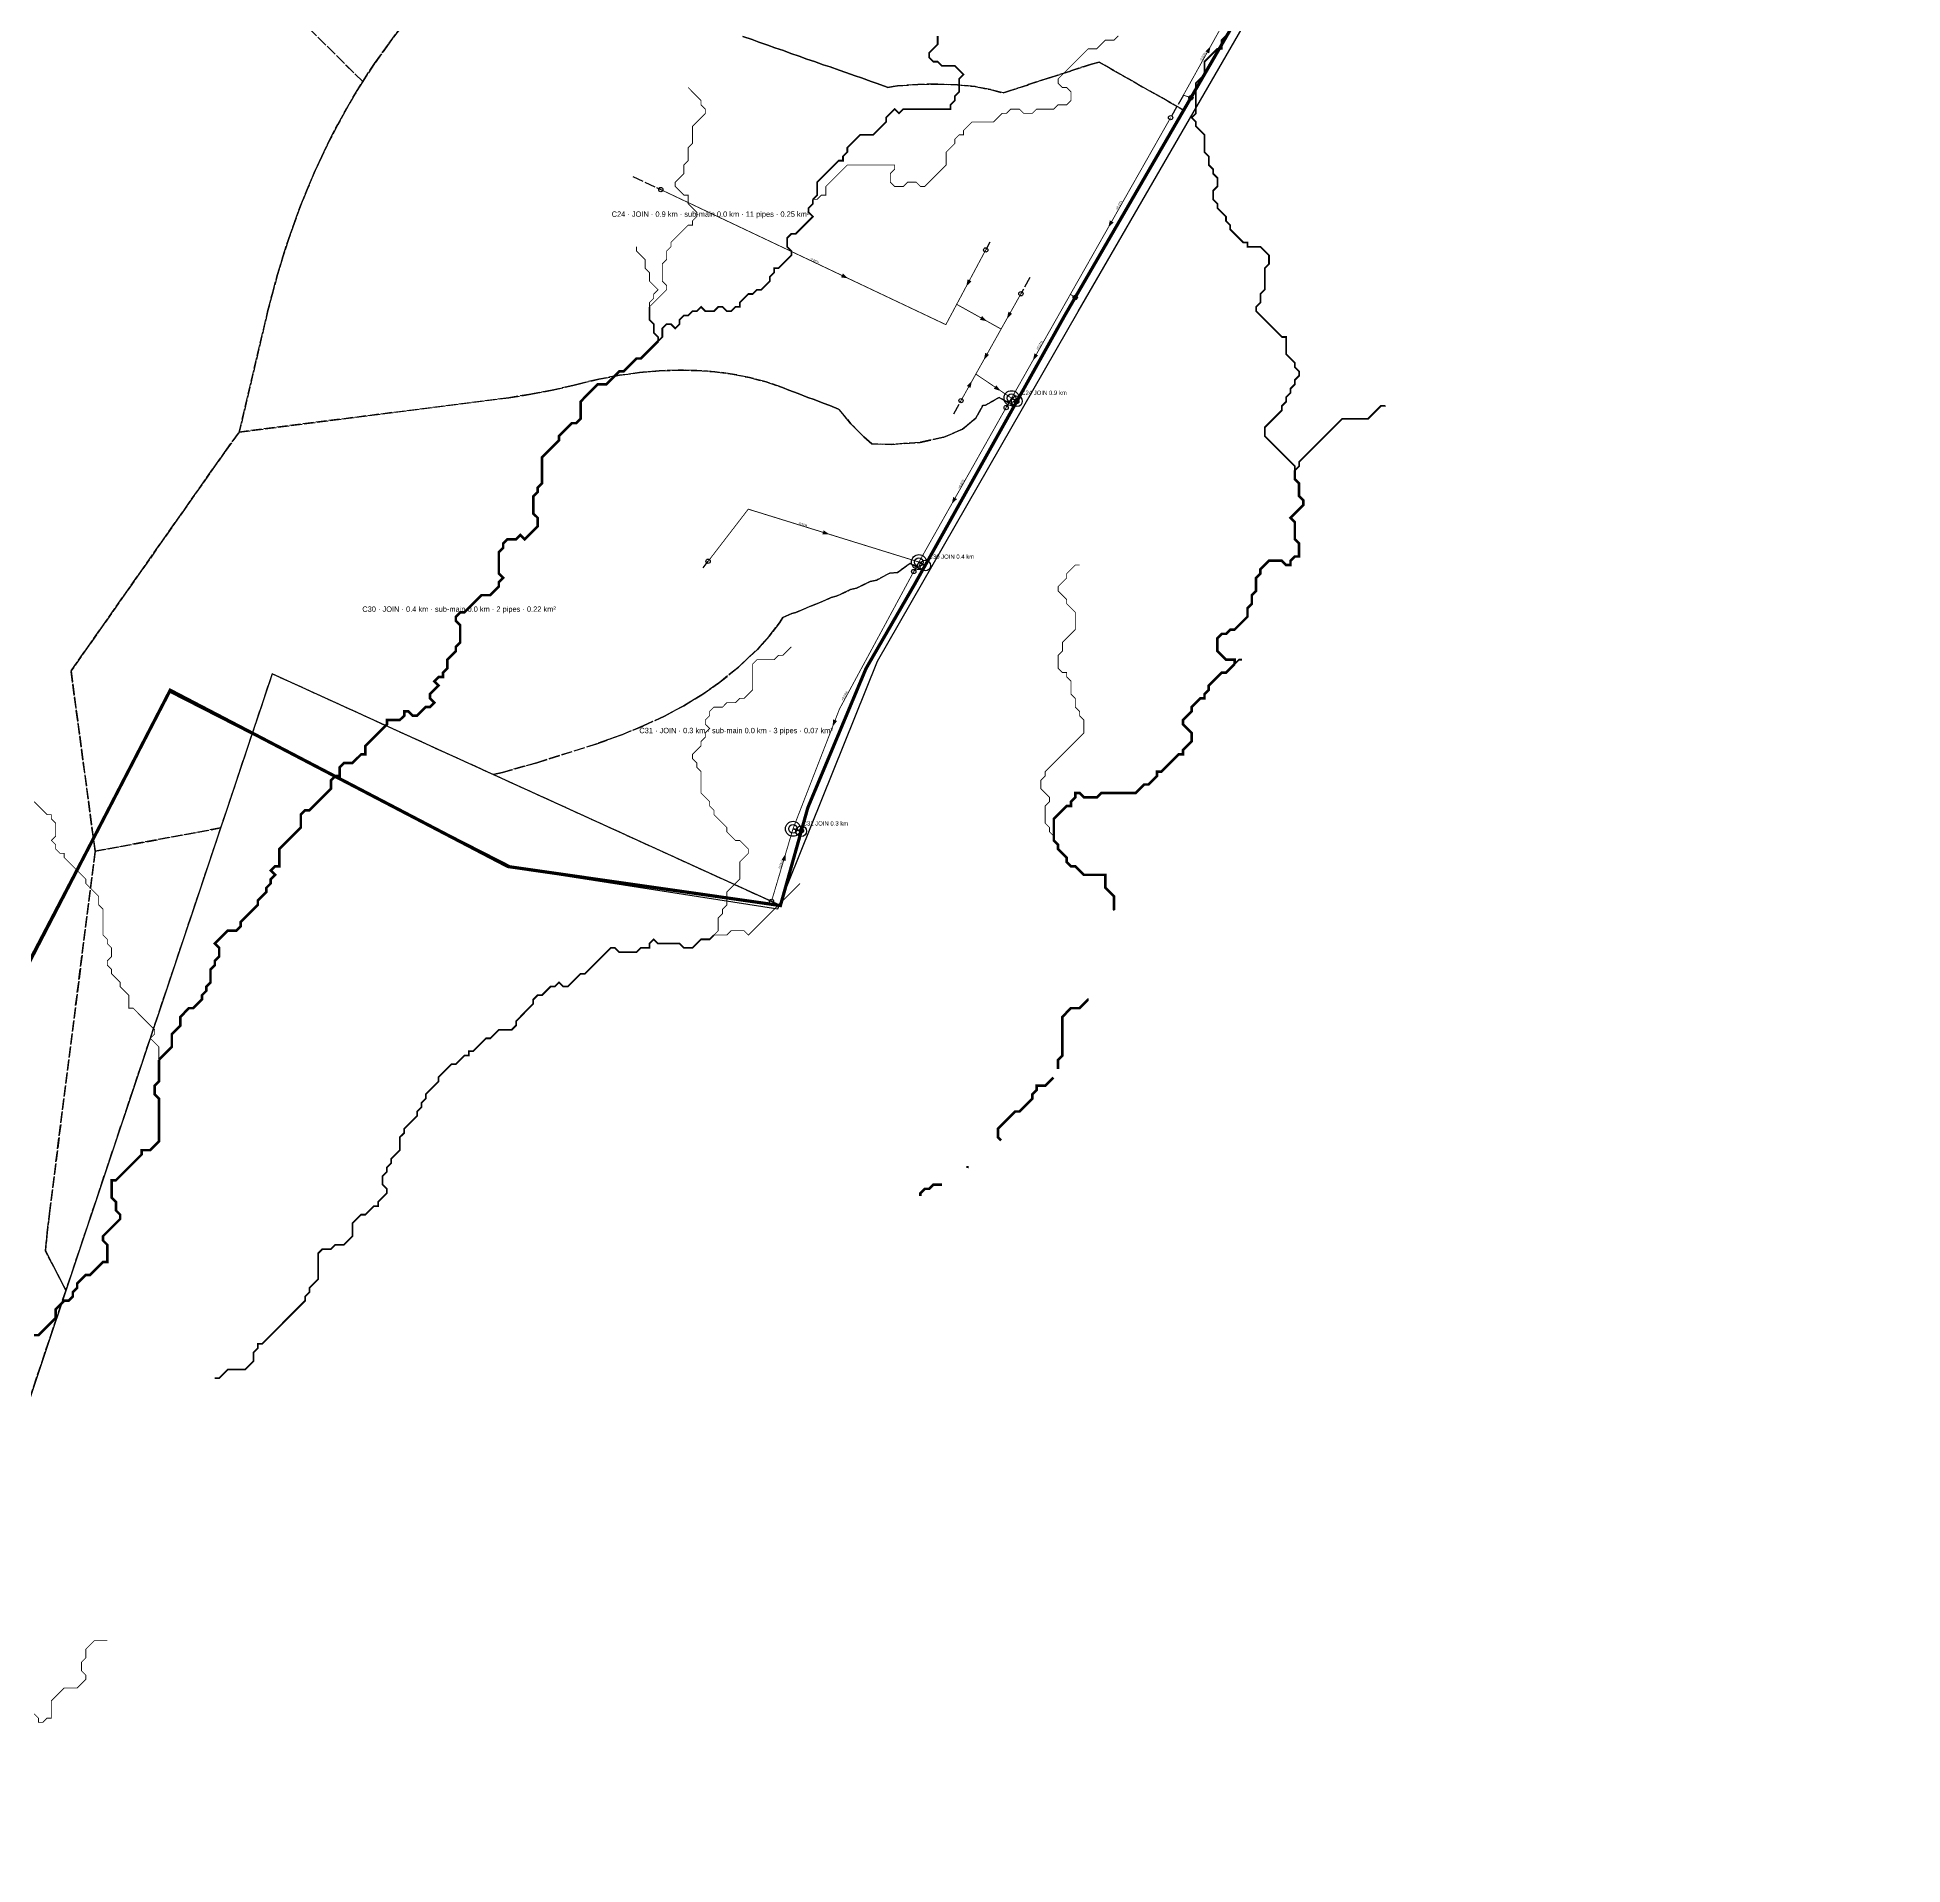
# Model space of a CAD drawing. Header units: metres. Extents: x 442821 to 452274, y 2561971 to 2571293.
# Drawn here: x 445026 to 446761, y 2562270 to 2563970 of the extents above; entities that cross this region are included whole.
import ezdxf
from ezdxf.enums import TextEntityAlignment as Align

# ---------------------------------------------------------------- set-up
doc = ezdxf.new("R2010")
doc.units = ezdxf.units.M
doc.header["$LTSCALE"] = 8
doc.linetypes.add('DASHDOT', pattern=[3.556, 2.54, -0.508, 0, -0.508])
doc.linetypes.add('DASHED', pattern=[1.524, 1.27, -0.254])
for name, color, linetype in [('A_ARROWS', 7, 'Continuous'), ('A_BRANCH', 7, 'Continuous'), ('A_BUILT_2006', 252, 'Continuous'), ('A_CATCH_LABEL', 7, 'Continuous'), ('A_CATCHMENTS', 7, 'Continuous'), ('A_ENVELOPE', 3, 'Continuous'), ('A_GRADIENT', 8, 'Continuous'), ('A_HEAD_GAP', 8, 'Continuous'), ('A_HEADS', 8, 'Continuous'), ('A_JOIN_LINK', 6, 'Continuous'), ('A_LATERAL', 7, 'Continuous'), ('A_MAIN_PIPE', 5, 'Continuous'), ('A_OUTLET_LABEL', 7, 'Continuous'), ('A_OUTLETS', 7, 'Continuous'), ('A_STREAMS', 5, 'Continuous')]:
    doc.layers.add(name, color=color, linetype=linetype)

msp = doc.modelspace()

# ---------------------------------------------------------------- linework, layer by layer
at = {"layer": 'A_ARROWS', "color": 3}
for points in [[(446117.1, 2563961.6), (446115.7, 2563955), (446112.2, 2563956.9)], [(445876.4, 2563535.9), (445877.8, 2563542.4), (445881.3, 2563540.5)], [(445762.8, 2563507.6), (445756.1, 2563507.6), (445757.3, 2563511.4)]]:
    msp.add_solid(points, dxfattribs=at)
at = {"layer": 'A_ARROWS', "color": 2}
for points in [[(446022, 2563793.2), (446023.4, 2563799.7), (446026.9, 2563797.7)], [(445780.1, 2563745.7), (445773.5, 2563746.7), (445775.2, 2563750.3)], [(445889.9, 2563738.3), (445891.2, 2563744.9), (445894.7, 2563743)], [(445909.3, 2563705.8), (445902.7, 2563707.2), (445904.6, 2563710.7)], [(445927.7, 2563708.2), (445929.1, 2563714.8), (445932.6, 2563712.8)], [(445906.2, 2563670), (445907.6, 2563676.5), (445911.1, 2563674.6)], [(445951.9, 2563669.5), (445953.3, 2563676), (445956.8, 2563674.1)], [(445895.2, 2563650.3), (445893.8, 2563643.8), (445890.4, 2563645.7)], [(445922, 2563641), (445915.6, 2563643), (445917.8, 2563646.3)], [(445765.6, 2563328.8), (445766.1, 2563335.5), (445769.8, 2563334.1)], [(445721.9, 2563210.6), (445722, 2563203.9), (445718.2, 2563205)]]:
    msp.add_solid(points, dxfattribs=at)
at = {"layer": 'A_BRANCH', "color": 2, "linetype": 'DASHED', "const_width": 0.8}
msp.add_lwpolyline([(446079.9, 2563895.2), (445986.7, 2563730.9)], dxfattribs=at)
at = {"layer": 'A_BRANCH', "color": 3, "linetype": 'DASHED', "const_width": 0.8}
msp.add_lwpolyline([(445927, 2563625.6), (445845.9, 2563481.9)], dxfattribs=at)
at = {"layer": 'A_BRANCH', "color": 2, "const_width": 0.8}
msp.add_lwpolyline([(445841.1, 2563473.1), (445772, 2563345.2), (445728.8, 2563233.8)], dxfattribs=at)
at = {"layer": 'A_BUILT_2006', "color": 252}
msp.add_lwpolyline([(444423.4, 2563343.2), (444431.5, 2563355.3), (444572.9, 2563267.8), (444295.2, 2562786.9), (444363.1, 2562577.1), (444377.7, 2562576.5), (444569.2, 2562604), (444800.1, 2562694.3), (445148.7, 2563361.2), (445469.4, 2563197.5), (445714.6, 2563159.3), (445807.5, 2563389.7), (445994.1, 2563715), (446180.6, 2564037.7), (446320.8, 2564284.9), (446551.4, 2564695.1), (447061.6, 2565726.9)], dxfattribs=at)
at = {"layer": 'A_CATCHMENTS', "color": 1, "linetype": 'DASHED'}
msp.add_lwpolyline([(445114.2, 2564141.7), (445328.7, 2563928.7), (445321.7, 2563917.5), (445313.5, 2563903.4), (445305.6, 2563888.9), (445297.9, 2563874.2), (445290.6, 2563859.2), (445283.6, 2563843.8), (445277.1, 2563828.5), (445271, 2563813.3), (445265.2, 2563797.7), (445259.7, 2563781.9), (445254.5, 2563765.9), (445249.6, 2563749.5), (445245, 2563732.8), (445240.6, 2563715.9), (445213.9, 2563602.8), (445200.1, 2563583.8), (445057.5, 2563380.6), (445079.9, 2563212.9), (445037.4, 2562875.8), (445035.4, 2562858.3), (445033.6, 2562841.3), (445052.6, 2562804.7), (444873.7, 2562270.3)], dxfattribs=at)
at = {"layer": 'A_CATCHMENTS', "color": 3, "linetype": 'DASHED'}
for points in [[(445363.6, 2563978.1), (445353.2, 2563964.4), (445339.6, 2563945.5), (445328.7, 2563928.7), (445114.2, 2564141.7)], [(446145.9, 2563995.1), (446098.8, 2563913.7), (446091.9, 2563901.9), (446091, 2563902.8), (446013.5, 2563946.8), (446006.2, 2563945), (445987.2, 2563938.8), (445986.7, 2563938.6), (445967.2, 2563932.3), (445966.9, 2563932.2), (445947.7, 2563926), (445946.7, 2563925.5), (445928.2, 2563919.6), (445926.4, 2563918.9), (445924.1, 2563918.2), (445912.3, 2563921.3), (445898.3, 2563924.1), (445881.6, 2563925.7), (445863.4, 2563926.4), (445844.9, 2563926.1), (445826.1, 2563924.8), (445822, 2563924.3), (445817, 2563923.4), (445816.5, 2563923.6), (445807, 2563927.1), (445801.5, 2563928.8), (445792.4, 2563932.2), (445786.6, 2563934.1), (445777.9, 2563937.3), (445771.7, 2563939.3), (445763.4, 2563942.4), (445756.7, 2563944.5), (445748.9, 2563947.4), (445741.8, 2563949.7), (445734.4, 2563952.5), (445726.8, 2563955), (445719.9, 2563957.6), (445711.9, 2563960.2), (445705.3, 2563962.7), (445697, 2563965.4), (445690.8, 2563967.8), (445682, 2563970.6)]]:
    msp.add_lwpolyline(points, dxfattribs=at)
at = {"layer": 'A_CATCHMENTS', "color": 2, "linetype": 'DASHED'}
msp.add_lwpolyline([(445682, 2563970.6), (445690.8, 2563967.8), (445697, 2563965.4), (445705.3, 2563962.7), (445711.9, 2563960.2), (445719.9, 2563957.6), (445726.8, 2563955), (445734.4, 2563952.5), (445741.8, 2563949.7), (445748.9, 2563947.4), (445756.7, 2563944.5), (445763.4, 2563942.4), (445771.7, 2563939.3), (445777.9, 2563937.3), (445786.6, 2563934.1), (445792.4, 2563932.2), (445801.5, 2563928.8), (445807, 2563927.1), (445816.5, 2563923.6), (445817, 2563923.4), (445822, 2563924.3), (445826.1, 2563924.8), (445844.9, 2563926.1), (445863.4, 2563926.4), (445881.6, 2563925.7), (445898.3, 2563924.1), (445912.3, 2563921.3), (445924.1, 2563918.2), (445926.4, 2563918.9), (445928.2, 2563919.6), (445946.7, 2563925.5), (445947.7, 2563926), (445966.9, 2563932.2), (445967.2, 2563932.3), (445986.7, 2563938.6), (445987.2, 2563938.8), (446006.2, 2563945), (446013.5, 2563946.8), (446091, 2563902.8), (446091.9, 2563901.9), (445991.2, 2563728), (445981.3, 2563710.9), (445936.8, 2563631.1), (445933.6, 2563625.4), (445931.7, 2563628.7), (445920.4, 2563635.1), (445907.9, 2563627.8), (445907.9, 2563627.8), (445905.2, 2563627.4), (445898.7, 2563615.8), (445886.4, 2563605.5), (445869.2, 2563598), (445847, 2563593.2), (445820, 2563591.3), (445802.2, 2563591.7), (445794.7, 2563598.3), (445782.7, 2563610.6), (445771.5, 2563623.9), (445771, 2563624), (445763.1, 2563627.4), (445756.8, 2563629.6), (445748.4, 2563633.1), (445742.7, 2563635.1), (445733.7, 2563638.8), (445725, 2563641.8), (445718.9, 2563644.3), (445703.9, 2563649.4), (445688.4, 2563653.5), (445672.5, 2563656.7), (445656.1, 2563658.9), (445639.3, 2563660.1), (445622, 2563660.4), (445604.3, 2563659.8), (445586.1, 2563658.1), (445567.5, 2563655.6), (445548.4, 2563652), (445528.9, 2563647.5), (445524.1, 2563646.2), (445505, 2563641.8), (445485.1, 2563638), (445464.5, 2563634.7), (445213.9, 2563602.8), (445240.6, 2563715.9), (445245, 2563732.8), (445249.6, 2563749.5), (445254.5, 2563765.9), (445259.7, 2563781.9), (445265.2, 2563797.7), (445271, 2563813.3), (445277.1, 2563828.5), (445283.6, 2563843.8), (445290.6, 2563859.2), (445297.9, 2563874.2), (445305.6, 2563888.9), (445313.5, 2563903.4), (445321.7, 2563917.5), (445328.7, 2563928.7), (445339.6, 2563945.5), (445353.2, 2563964.4), (445363.6, 2563978.1)], dxfattribs=at)
at = {"layer": 'A_CATCHMENTS', "color": 3, "linetype": 'DASHED'}
msp.add_lwpolyline([(445696, 2563401), (445677.4, 2563383.6), (445659.6, 2563369.2), (445644.1, 2563358.5), (445627.4, 2563348.3), (445609.2, 2563338.6), (445589.6, 2563329.5), (445568.7, 2563320.9), (445546.4, 2563312.9), (445490.6, 2563295.2), (445458.6, 2563286.3), (445450.1, 2563284.2), (445244.5, 2563377.9), (445196.5, 2563234.6), (445079.9, 2563212.9), (445057.5, 2563380.6), (445200.1, 2563583.8), (445213.9, 2563602.8), (445464.5, 2563634.7), (445485.1, 2563638), (445505, 2563641.8), (445524.1, 2563646.2), (445528.9, 2563647.5), (445548.4, 2563652), (445567.5, 2563655.6), (445586.1, 2563658.1), (445604.3, 2563659.8), (445622, 2563660.4), (445639.3, 2563660.1), (445656.1, 2563658.9), (445672.5, 2563656.7), (445688.4, 2563653.5), (445703.9, 2563649.4), (445718.9, 2563644.3), (445725, 2563641.8), (445733.7, 2563638.8), (445742.7, 2563635.1), (445748.4, 2563633.1), (445756.8, 2563629.6), (445763.1, 2563627.4), (445771, 2563624), (445771.5, 2563623.9), (445782.7, 2563610.6), (445794.7, 2563598.3), (445802.2, 2563591.7), (445820, 2563591.3), (445847, 2563593.2), (445869.2, 2563598), (445886.4, 2563605.5), (445898.7, 2563615.8), (445905.2, 2563627.4), (445907.9, 2563627.8), (445920.4, 2563635.1), (445931.7, 2563628.7), (445933.6, 2563625.4), (445875.2, 2563520.9), (445849.3, 2563474.3), (445837.6, 2563480.7), (445826.1, 2563472.3), (445818.9, 2563471.7), (445806.6, 2563465.1), (445800.6, 2563463.9), (445787.7, 2563457.7), (445782.4, 2563456.3), (445768.9, 2563450.1), (445764.2, 2563448.8), (445750.1, 2563442.6), (445746, 2563441.3), (445731.4, 2563435), (445727.8, 2563433.9), (445719.2, 2563430.2), (445716.2, 2563425.4), (445706.7, 2563412.9), (445696, 2563401)], close=True, dxfattribs=at)
at = {"layer": 'A_CATCHMENTS', "color": 2, "linetype": 'DASHED'}
for points in [[(445568.7, 2563320.9), (445589.6, 2563329.5), (445609.2, 2563338.6), (445627.4, 2563348.3), (445644.1, 2563358.5), (445659.6, 2563369.2), (445677.4, 2563383.6), (445696, 2563401), (445706.7, 2563412.9), (445716.2, 2563425.4), (445719.2, 2563430.2), (445727.8, 2563433.9), (445731.4, 2563435), (445746, 2563441.3), (445750.1, 2563442.6), (445764.2, 2563448.8), (445768.9, 2563450.1), (445782.4, 2563456.3), (445787.7, 2563457.7), (445800.6, 2563463.9), (445806.6, 2563465.1), (445818.9, 2563471.7), (445826.1, 2563472.3), (445837.6, 2563480.7), (445849.3, 2563474.3), (445841.6, 2563460.7), (445796.7, 2563382.9), (445742.6, 2563253.5), (445736.7, 2563232.2), (445717.1, 2563162.4), (445450.1, 2563284.2), (445458.6, 2563286.3), (445490.6, 2563295.2), (445546.4, 2563312.9), (445568.7, 2563320.9)], [(445033.6, 2562841.3), (445035.4, 2562858.3), (445037.4, 2562875.8), (445079.9, 2563212.9), (445196.5, 2563234.6), (445052.6, 2562804.7), (445033.6, 2562841.3)]]:
    msp.add_lwpolyline(points, close=True, dxfattribs=at)
at = {"layer": 'A_ENVELOPE', "color": 3}
msp.add_lwpolyline([(446145.9, 2563995.1), (446098.8, 2563913.7), (445991.2, 2563728), (445981.3, 2563710.9), (445936.8, 2563631.1), (445875.2, 2563520.9), (445841.6, 2563460.7), (445796.7, 2563382.9), (445742.6, 2563253.5), (445736.7, 2563232.2), (445717.1, 2563162.4), (445244.5, 2563377.9), (444873.7, 2562270.3), (443922.9, 2562555.5), (443114.8, 2564922.9)], dxfattribs=at)
at = {"layer": 'A_HEAD_GAP', "color": 8, "linetype": 'DASHED'}
for points in [[(446091.8, 2563916.2), (446079.9, 2563895.2)], [(445580, 2563840.6), (445605.9, 2563828.3)], [(445911.9, 2563779.4), (445908, 2563772.2)], [(445949.1, 2563746.5), (445940.7, 2563731.4)], [(445878.2, 2563619.9), (445885, 2563632)], [(445932, 2563634.3), (445927, 2563625.6)], [(445645.2, 2563476.5), (445649.9, 2563482.6)], [(445845.9, 2563481.9), (445841.1, 2563473.1)]]:
    msp.add_lwpolyline(points, dxfattribs=at)
at = {"layer": 'A_HEADS', "color": 3}
for centre in [(446098.8, 2563913.7), (445927, 2563625.6), (445649.9, 2563482.6)]:
    msp.add_circle(centre, 2, dxfattribs=at)
at = {"layer": 'A_HEADS', "color": 2}
for centre in [(446079.9, 2563895.2), (445605.9, 2563828.3), (445908, 2563772.2), (445940.7, 2563731.4), (445991.2, 2563728), (445885, 2563632), (445936.8, 2563631.1), (445841.1, 2563473.1), (445736.7, 2563232.2), (445708.8, 2563166.3)]:
    msp.add_circle(centre, 2, dxfattribs=at)
at = {"layer": 'A_JOIN_LINK', "color": 6, "const_width": 1.5}
for points in [[(445932, 2563634.3), (445937, 2563631.5)], [(445845.9, 2563481.9), (445851.7, 2563478.6)], [(445728.8, 2563233.8), (445736.5, 2563231.6)]]:
    msp.add_lwpolyline(points, dxfattribs=at)
at = {"layer": 'A_JOIN_LINK', "color": 6}
for centre in [(445937, 2563631.5), (445851.7, 2563478.6), (445736.5, 2563231.6)]:
    msp.add_circle(centre, 5, dxfattribs=at)
at = {"layer": 'A_LATERAL', "color": 3, "linetype": 'DASHED', "const_width": 0.8}
for points in [[(446091.8, 2563916.2), (446130.7, 2563986)], [(446098.8, 2563913.7), (446091.8, 2563916.2)], [(445649.9, 2563482.6), (445687.2, 2563531.1), (445845.9, 2563481.9)]]:
    msp.add_lwpolyline(points, dxfattribs=at)
at = {"layer": 'A_LATERAL', "color": 2, "linetype": 'DASHDOT', "const_width": 0.8}
for points in [[(445605.9, 2563828.3), (445870.9, 2563702.7), (445881, 2563721.6)], [(445991.2, 2563728), (445986.7, 2563730.9)], [(445885, 2563632), (445898.8, 2563656.7)], [(445898.8, 2563656.7), (445932, 2563634.3)], [(445708.8, 2563166.3), (445728.8, 2563233.8)], [(445736.7, 2563232.2), (445728.8, 2563233.8)]]:
    msp.add_lwpolyline(points, dxfattribs=at)
at = {"layer": 'A_LATERAL', "color": 2, "linetype": 'DASHED', "const_width": 0.8}
for points in [[(445908, 2563772.2), (445881, 2563721.6)], [(445986.7, 2563730.9), (445932, 2563634.3)], [(445936.8, 2563631.1), (445932, 2563634.3)]]:
    msp.add_lwpolyline(points, dxfattribs=at)
at = {"layer": 'A_LATERAL', "color": 2, "const_width": 0.8}
for points in [[(445881, 2563721.6), (445922.3, 2563698.6)], [(445940.7, 2563731.4), (445922.3, 2563698.6)], [(445922.3, 2563698.6), (445898.8, 2563656.7)]]:
    msp.add_lwpolyline(points, dxfattribs=at)
at = {"layer": 'A_MAIN_PIPE', "color": 5, "const_width": 3}
msp.add_lwpolyline([(446145.9, 2563995.1), (445981.3, 2563710.9), (445841.6, 2563460.7), (445796.7, 2563382.9), (445742.6, 2563253.5), (445717.1, 2563162.4), (445463.7, 2563198.7), (445149.7, 2563362.7), (444801.7, 2562690.4), (444568.5, 2562596.8), (444339.2, 2562571.3), (444291.8, 2562785.1), (444572.7, 2563268), (444431.5, 2563355.6), (444423, 2563343.3)], dxfattribs=at)
at = {"layer": 'A_OUTLETS', "color": 5}
for centre, radius in [((445932, 2563634.3), 7), ((445932, 2563634.3), 4), ((445845.9, 2563481.9), 7), ((445845.9, 2563481.9), 4), ((445728.8, 2563233.8), 7), ((445728.8, 2563233.8), 4)]:
    msp.add_circle(centre, radius, dxfattribs=at)
at = {"layer": 'A_STREAMS', "color": 5}
for points, const_width in [([(445863.3, 2563971.3), (445863.3, 2563967.3), (445863.3, 2563963.3), (445859.3, 2563959.3), (445855.3, 2563955.3), (445855.3, 2563951.3), (445859.3, 2563947.3), (445863.3, 2563947.3), (445867.3, 2563943.3), (445871.3, 2563943.3), (445875.3, 2563943.3), (445879.3, 2563943.3), (445883.3, 2563939.3), (445887.3, 2563935.3), (445883.3, 2563931.3), (445883.3, 2563927.3), (445883.3, 2563923.3), (445883.3, 2563919.2), (445879.3, 2563915.2), (445879.3, 2563911.2), (445875.3, 2563907.2), (445875.3, 2563903.2), (445871.3, 2563903.2), (445867.3, 2563903.2), (445863.3, 2563903.2), (445859.3, 2563903.2), (445855.3, 2563903.2), (445851.3, 2563903.2), (445847.3, 2563903.2), (445843.3, 2563903.2), (445839.3, 2563903.2), (445835.3, 2563903.2), (445831.3, 2563903.2), (445827.3, 2563899.2), (445823.3, 2563903.2), (445819.3, 2563899.2), (445815.3, 2563895.2), (445815.3, 2563891.2), (445811.3, 2563887.2), (445807.3, 2563883.2), (445803.3, 2563879.2), (445799.3, 2563879.2), (445795.3, 2563879.2), (445791.3, 2563879.2), (445787.3, 2563875.2), (445783.3, 2563871.2), (445779.3, 2563867.2), (445779.3, 2563863.2), (445775.3, 2563859.2), (445775.3, 2563855.2), (445771.3, 2563855.2), (445767.3, 2563851.2), (445763.3, 2563847.2), (445759.3, 2563843.2), (445755.3, 2563839.2), (445751.3, 2563835.2), (445751.3, 2563831.2), (445751.3, 2563827.2), (445751.3, 2563823.2), (445747.3, 2563819.2)], 1.6), ([(446031.3, 2563971.3), (446027.3, 2563967.3), (446023.3, 2563967.3), (446019.3, 2563967.3), (446015.3, 2563963.3), (446011.3, 2563959.3), (446007.3, 2563959.3), (446003.3, 2563959.3), (445999.3, 2563955.3), (445995.3, 2563951.3), (445991.3, 2563947.3), (445987.3, 2563943.3), (445983.3, 2563939.3), (445979.3, 2563935.3), (445975.3, 2563931.3), (445975.3, 2563927.3), (445979.3, 2563923.3), (445983.3, 2563923.3), (445987.3, 2563919.2), (445987.3, 2563915.2), (445987.3, 2563911.2), (445983.3, 2563907.2), (445979.3, 2563907.2), (445975.3, 2563907.2), (445971.3, 2563903.2), (445967.3, 2563903.2), (445963.3, 2563903.2), (445959.3, 2563903.2), (445955.3, 2563903.2), (445951.3, 2563899.2), (445947.3, 2563899.2), (445943.3, 2563899.2), (445939.3, 2563903.2), (445935.3, 2563903.2), (445931.3, 2563903.2), (445927.3, 2563899.2), (445923.3, 2563899.2), (445919.3, 2563895.2), (445915.3, 2563891.2), (445911.3, 2563891.2), (445907.3, 2563891.2), (445903.3, 2563891.2), (445899.3, 2563891.2), (445895.3, 2563891.2), (445891.3, 2563887.2), (445887.3, 2563883.2), (445887.3, 2563879.2), (445883.3, 2563879.2), (445879.3, 2563875.2), (445879.3, 2563871.2), (445875.3, 2563867.2), (445871.3, 2563863.2), (445871.3, 2563859.2), (445871.3, 2563855.2), (445871.3, 2563851.2), (445867.3, 2563847.2), (445863.3, 2563843.2), (445859.3, 2563839.2), (445855.3, 2563835.2), (445851.3, 2563831.2), (445847.3, 2563831.2), (445843.3, 2563835.2), (445839.3, 2563835.2), (445835.3, 2563835.2), (445831.3, 2563831.2), (445827.3, 2563831.2), (445823.3, 2563831.2), (445819.3, 2563835.2), (445819.3, 2563839.2), (445819.3, 2563843.2), (445823.3, 2563847.2), (445823.3, 2563851.2), (445819.3, 2563851.2), (445815.3, 2563851.2), (445811.3, 2563851.2), (445807.3, 2563851.2), (445803.3, 2563851.2), (445799.3, 2563851.2), (445795.3, 2563851.2), (445791.3, 2563851.2), (445787.3, 2563851.2), (445783.3, 2563851.2), (445779.3, 2563851.2), (445775.3, 2563847.2), (445771.3, 2563843.2), (445767.3, 2563839.2), (445763.3, 2563835.2), (445759.3, 2563831.2), (445759.3, 2563827.2), (445759.3, 2563823.2), (445755.3, 2563823.2), (445751.3, 2563819.2), (445747.3, 2563819.2)], 0.8), ([(446131.4, 2563971.3), (446127.4, 2563967.3), (446127.4, 2563963.3), (446127.4, 2563959.3), (446123.4, 2563959.3), (446119.4, 2563955.3), (446115.4, 2563951.3), (446111.4, 2563947.3), (446111.4, 2563943.3), (446111.4, 2563939.3), (446111.4, 2563935.3), (446107.4, 2563931.3), (446103.4, 2563927.3), (446103.4, 2563923.3), (446103.4, 2563919.2), (446103.4, 2563915.2), (446103.4, 2563911.2), (446103.4, 2563907.2), (446103.4, 2563903.2), (446103.4, 2563899.2), (446099.4, 2563895.2), (446103.4, 2563891.2), (446103.4, 2563887.2), (446107.4, 2563883.2), (446111.4, 2563879.2), (446111.4, 2563875.2), (446111.4, 2563871.2), (446111.4, 2563867.2), (446111.4, 2563863.2), (446115.4, 2563859.2), (446115.4, 2563855.2), (446115.4, 2563851.2), (446119.4, 2563847.2), (446119.4, 2563843.2), (446123.4, 2563839.2), (446123.4, 2563835.2), (446123.4, 2563831.2), (446119.4, 2563827.2), (446119.4, 2563823.2), (446119.4, 2563819.2), (446123.4, 2563815.2), (446123.4, 2563811.2), (446127.4, 2563807.2), (446131.4, 2563803.2), (446131.4, 2563799.2), (446135.4, 2563795.2), (446135.4, 2563791.2), (446139.4, 2563787.2), (446143.4, 2563783.2), (446147.4, 2563779.2), (446151.4, 2563779.2), (446151.4, 2563775.2), (446155.4, 2563775.2), (446159.4, 2563775.2), (446163.4, 2563775.2), (446167.4, 2563771.2), (446171.4, 2563767.2), (446171.4, 2563763.2), (446171.4, 2563759.2), (446167.4, 2563755.2), (446167.4, 2563751.2), (446167.4, 2563747.2), (446167.4, 2563743.2), (446167.4, 2563739.2), (446167.4, 2563735.2), (446163.4, 2563731.2), (446163.4, 2563727.2), (446163.4, 2563723.2), (446159.4, 2563719.2), (446159.4, 2563715.2), (446163.4, 2563711.2), (446167.4, 2563707.2), (446171.4, 2563703.2), (446175.4, 2563699.2), (446179.4, 2563695.2), (446183.4, 2563691.2), (446187.4, 2563691.2), (446187.4, 2563687.2), (446187.4, 2563683.2), (446187.4, 2563679.2), (446187.4, 2563675.2), (446191.4, 2563671.2), (446195.4, 2563667.2), (446195.4, 2563663.2), (446199.4, 2563659.2), (446199.4, 2563655.2), (446195.4, 2563651.2), (446195.4, 2563647.2), (446191.4, 2563643.2), (446191.4, 2563639.2), (446187.4, 2563635.2), (446187.4, 2563631.1), (446183.4, 2563627.1), (446183.4, 2563623.1), (446179.4, 2563619.1), (446175.4, 2563615.1), (446171.4, 2563611.1), (446167.4, 2563607.1), (446167.4, 2563603.1), (446167.4, 2563599.1), (446171.4, 2563595.1), (446175.4, 2563591.1), (446179.4, 2563587.1), (446183.4, 2563583.1), (446187.4, 2563579.1), (446191.4, 2563575.1), (446195.4, 2563571.1), (446195.4, 2563567.1)], 1.6), ([(445631.3, 2563923.3), (445635.3, 2563919.2), (445639.3, 2563915.2), (445643.3, 2563911.2), (445643.3, 2563907.2), (445647.3, 2563903.2), (445647.3, 2563899.2), (445643.3, 2563895.2), (445639.3, 2563891.2), (445635.3, 2563887.2), (445635.3, 2563883.2), (445635.3, 2563879.2), (445635.3, 2563875.2), (445635.3, 2563871.2), (445631.3, 2563867.2), (445631.3, 2563863.2), (445631.3, 2563859.2), (445631.3, 2563855.2), (445627.3, 2563851.2), (445627.3, 2563847.2), (445627.3, 2563843.2), (445623.3, 2563839.2), (445619.3, 2563835.2), (445619.3, 2563831.2), (445623.3, 2563827.2), (445627.3, 2563823.2), (445631.3, 2563823.2), (445631.3, 2563819.2), (445631.3, 2563815.2), (445635.3, 2563811.2), (445639.3, 2563807.2), (445639.3, 2563803.2), (445635.3, 2563799.2), (445635.3, 2563795.2), (445631.3, 2563795.2), (445627.3, 2563791.2), (445623.3, 2563787.2), (445619.3, 2563783.2), (445615.3, 2563779.2), (445615.3, 2563775.2), (445611.3, 2563771.2), (445611.3, 2563767.2), (445611.3, 2563763.2), (445607.3, 2563759.2), (445607.3, 2563755.2), (445607.3, 2563751.2), (445607.3, 2563747.2), (445607.3, 2563743.2), (445611.3, 2563739.2), (445611.3, 2563735.2), (445607.3, 2563731.2), (445603.3, 2563727.2), (445599.3, 2563723.2), (445595.3, 2563719.2)], 0.8), ([(445747.3, 2563819.2), (445747.3, 2563815.2), (445743.3, 2563811.2), (445743.3, 2563807.2), (445747.3, 2563803.2), (445743.3, 2563799.2), (445739.3, 2563795.2), (445735.3, 2563791.2), (445731.3, 2563787.2), (445727.3, 2563787.2), (445723.3, 2563783.2), (445723.3, 2563779.2), (445723.3, 2563775.2), (445727.3, 2563771.2), (445727.3, 2563767.2), (445723.3, 2563763.2), (445719.3, 2563759.2), (445715.3, 2563755.2), (445711.3, 2563755.2), (445711.3, 2563751.2), (445707.3, 2563747.2), (445707.3, 2563743.2), (445703.3, 2563739.2), (445699.3, 2563735.2), (445695.3, 2563735.2), (445691.3, 2563731.2), (445687.3, 2563731.2), (445683.3, 2563727.2), (445679.3, 2563723.2), (445679.3, 2563719.2), (445675.3, 2563719.2), (445671.3, 2563715.2), (445667.3, 2563715.2), (445663.3, 2563719.2), (445659.3, 2563719.2), (445655.3, 2563715.2), (445651.3, 2563715.2), (445647.3, 2563715.2), (445643.3, 2563719.2), (445639.3, 2563715.2), (445635.3, 2563715.2), (445631.3, 2563711.2), (445627.3, 2563711.2), (445623.3, 2563707.2), (445623.3, 2563703.2), (445619.3, 2563699.2), (445615.3, 2563703.2), (445611.3, 2563703.2), (445607.3, 2563699.2), (445607.3, 2563695.2), (445607.3, 2563691.2), (445603.3, 2563687.2)], 1.6), ([(445583.3, 2563775.2), (445583.3, 2563771.2), (445587.3, 2563767.2), (445591.3, 2563763.2), (445591.3, 2563759.2), (445591.3, 2563755.2), (445595.3, 2563751.2), (445595.3, 2563747.2), (445595.3, 2563743.2), (445599.3, 2563739.2), (445603.3, 2563735.2), (445599.3, 2563731.2), (445599.3, 2563727.2), (445595.3, 2563723.2), (445595.3, 2563719.2)], 0.8), ([(445595.3, 2563719.2), (445595.3, 2563715.2), (445595.3, 2563711.2), (445595.3, 2563707.2), (445599.3, 2563703.2), (445599.3, 2563699.2), (445599.3, 2563695.2), (445603.3, 2563691.2), (445603.3, 2563687.2)], 1.6), ([(445603.3, 2563687.2), (445599.3, 2563683.2), (445595.3, 2563679.2), (445591.3, 2563675.2), (445587.3, 2563671.2), (445583.3, 2563671.2), (445579.3, 2563667.2), (445575.3, 2563663.2), (445571.3, 2563659.2), (445567.3, 2563659.2), (445563.3, 2563655.2), (445559.3, 2563651.2), (445555.3, 2563647.2), (445551.3, 2563647.2), (445547.3, 2563647.2), (445543.3, 2563643.2), (445539.3, 2563639.2), (445535.3, 2563635.2), (445531.3, 2563631.1), (445531.3, 2563627.1), (445531.3, 2563623.1), (445531.3, 2563619.1), (445531.3, 2563615.1), (445527.3, 2563611.1), (445523.3, 2563611.1), (445519.3, 2563607.1), (445515.3, 2563603.1), (445511.3, 2563599.1), (445511.3, 2563595.1), (445507.3, 2563591.1), (445503.3, 2563587.1), (445499.3, 2563583.1), (445495.3, 2563579.1), (445495.3, 2563575.1), (445495.3, 2563571.1), (445495.3, 2563567.1), (445495.3, 2563563.1), (445495.3, 2563559.1), (445495.3, 2563555.1), (445491.3, 2563551.1), (445491.3, 2563547.1), (445487.3, 2563543.1), (445487.3, 2563539.1), (445487.3, 2563535.1), (445487.3, 2563531.1), (445487.3, 2563527.1), (445491.3, 2563523.1), (445491.3, 2563519.1), (445491.3, 2563515.1), (445487.3, 2563511.1), (445483.3, 2563507.1), (445479.3, 2563503.1), (445475.3, 2563507.1), (445471.3, 2563503.1), (445467.3, 2563503.1), (445463.3, 2563503.1), (445459.3, 2563499.1), (445459.3, 2563495.1), (445455.3, 2563491.1), (445455.3, 2563487.1), (445455.3, 2563483.1), (445455.3, 2563479.1), (445455.3, 2563475.1), (445455.3, 2563471.1), (445459.3, 2563467.1), (445455.3, 2563463.1), (445455.3, 2563459.1), (445451.3, 2563455.1), (445447.3, 2563451.1), (445443.3, 2563451.1), (445439.3, 2563451.1), (445435.3, 2563447.1), (445431.3, 2563443.1), (445427.3, 2563439.1), (445423.3, 2563435.1), (445419.3, 2563435.1), (445415.3, 2563431.1), (445415.3, 2563427.1), (445419.3, 2563423.1), (445419.3, 2563419.1), (445419.3, 2563415.1), (445419.3, 2563411.1), (445419.3, 2563407.1), (445415.3, 2563403.1), (445415.3, 2563399.1), (445411.3, 2563395.1), (445407.3, 2563391.1), (445407.3, 2563387.1), (445407.3, 2563383.1), (445403.3, 2563379.1), (445403.3, 2563375.1), (445399.3, 2563375.1), (445395.3, 2563371.1), (445399.3, 2563367.1), (445395.3, 2563363.1), (445391.3, 2563359.1), (445391.3, 2563355.1), (445395.3, 2563351.1), (445391.3, 2563347), (445387.3, 2563347), (445383.3, 2563343), (445379.3, 2563339), (445375.3, 2563339), (445371.3, 2563343), (445367.3, 2563343), (445367.3, 2563339), (445363.2, 2563335), (445359.2, 2563335), (445355.2, 2563335), (445351.2, 2563335), (445351.2, 2563331), (445347.2, 2563327), (445343.2, 2563323), (445339.2, 2563319), (445335.2, 2563315), (445331.2, 2563311), (445331.2, 2563307), (445331.2, 2563303), (445327.2, 2563303), (445323.2, 2563299), (445319.2, 2563295), (445315.2, 2563295), (445311.2, 2563295), (445307.2, 2563291), (445307.2, 2563287), (445307.2, 2563283), (445303.2, 2563283), (445299.2, 2563279), (445299.2, 2563275), (445299.2, 2563271), (445295.2, 2563267), (445291.2, 2563263), (445287.2, 2563259), (445283.2, 2563255), (445279.2, 2563251), (445275.2, 2563251), (445271.2, 2563247), (445271.2, 2563243), (445271.2, 2563239), (445271.2, 2563235), (445267.2, 2563231), (445263.2, 2563227), (445259.2, 2563223), (445255.2, 2563219), (445251.2, 2563215), (445251.2, 2563211), (445251.2, 2563207), (445251.2, 2563203), (445251.2, 2563199), (445247.2, 2563199), (445243.2, 2563195), (445247.2, 2563191), (445243.2, 2563187), (445243.2, 2563183), (445239.2, 2563179), (445239.2, 2563175), (445235.2, 2563171), (445231.2, 2563167), (445231.2, 2563163), (445227.2, 2563159), (445223.2, 2563155), (445219.2, 2563151), (445215.2, 2563147), (445215.2, 2563143), (445211.2, 2563139), (445207.2, 2563139), (445203.2, 2563139), (445199.2, 2563135), (445195.2, 2563131), (445191.2, 2563127), (445195.2, 2563123), (445195.2, 2563119), (445195.2, 2563115), (445191.2, 2563111), (445191.2, 2563107), (445187.2, 2563103), (445187.2, 2563099), (445187.2, 2563095), (445187.2, 2563091), (445183.2, 2563087), (445183.2, 2563083), (445179.2, 2563079), (445179.2, 2563075), (445175.2, 2563071), (445171.2, 2563067), (445167.2, 2563067), (445163.2, 2563063), (445159.2, 2563058.9), (445159.2, 2563054.9), (445159.2, 2563050.9), (445155.2, 2563046.9), (445151.2, 2563042.9), (445151.2, 2563038.9), (445151.2, 2563034.9), (445151.2, 2563030.9), (445147.2, 2563026.9), (445143.2, 2563022.9), (445139.2, 2563018.9)], 2.4), ([(446279.7, 2563627.5), (446279.4, 2563627.1), (446275.4, 2563627.1), (446271.4, 2563623.1), (446267.4, 2563619.1), (446263.4, 2563615.1), (446259.4, 2563615.1), (446255.4, 2563615.1), (446251.4, 2563615.1), (446247.4, 2563615.1), (446243.4, 2563615.1), (446239.4, 2563615.1), (446235.4, 2563611.1), (446231.4, 2563607.1), (446227.4, 2563603.1), (446223.4, 2563599.1), (446219.4, 2563595.1), (446215.4, 2563591.1), (446211.4, 2563587.1), (446207.4, 2563583.1), (446203.4, 2563579.1), (446199.4, 2563575.1), (446199.4, 2563571.1), (446195.4, 2563567.1)], 1.6), ([(446195.4, 2563567.1), (446195.4, 2563563.1), (446195.4, 2563559.1), (446199.4, 2563555.1), (446199.4, 2563551.1), (446199.4, 2563547.1), (446199.4, 2563543.1), (446203.4, 2563539.1), (446203.4, 2563535.1), (446199.4, 2563531.1), (446195.4, 2563527.1), (446191.4, 2563523.1), (446195.4, 2563519.1), (446195.4, 2563515.1), (446195.4, 2563511.1), (446195.4, 2563507.1), (446195.4, 2563503.1), (446199.4, 2563499.1), (446199.4, 2563495.1), (446199.4, 2563491.1), (446199.4, 2563487.1), (446195.4, 2563487.1), (446191.4, 2563483.1), (446191.4, 2563479.1), (446187.4, 2563479.1), (446183.4, 2563483.1), (446179.4, 2563483.1), (446175.4, 2563483.1), (446171.4, 2563483.1), (446167.4, 2563479.1), (446163.4, 2563475.1), (446163.4, 2563471.1), (446159.4, 2563467.1), (446159.4, 2563463.1), (446159.4, 2563459.1), (446159.4, 2563455.1), (446155.4, 2563451.1), (446155.4, 2563447.1), (446155.4, 2563443.1), (446151.4, 2563439.1), (446151.4, 2563435.1), (446151.4, 2563431.1), (446147.4, 2563427.1), (446143.4, 2563423.1), (446139.4, 2563419.1), (446135.4, 2563419.1), (446131.4, 2563415.1), (446127.4, 2563415.1), (446123.4, 2563411.1), (446123.4, 2563407.1), (446123.4, 2563403.1), (446123.4, 2563399.1), (446127.4, 2563395.1), (446131.4, 2563391.1), (446135.4, 2563391.1), (446139.4, 2563391.1), (446139.4, 2563387.1)], 2.4), ([(445995.3, 2563479.1), (445991.3, 2563479.1), (445987.3, 2563475.1), (445983.3, 2563471.1), (445983.3, 2563467.1), (445979.3, 2563463.1), (445975.3, 2563459.1), (445975.3, 2563455.1), (445979.3, 2563451.1), (445983.3, 2563447.1), (445983.3, 2563443.1), (445987.3, 2563439.1), (445991.3, 2563435.1), (445991.3, 2563431.1), (445991.3, 2563427.1), (445991.3, 2563423.1), (445991.3, 2563419.1), (445987.3, 2563415.1), (445983.3, 2563411.1), (445979.3, 2563407.1), (445979.3, 2563403.1), (445979.3, 2563399.1), (445975.3, 2563395.1), (445975.3, 2563391.1), (445975.3, 2563387.1), (445975.3, 2563383.1), (445979.3, 2563379.1), (445983.3, 2563379.1), (445983.3, 2563375.1), (445987.3, 2563371.1), (445987.3, 2563367.1), (445987.3, 2563363.1), (445987.3, 2563359.1), (445991.3, 2563355.1), (445991.3, 2563351.1), (445991.3, 2563347), (445995.3, 2563343), (445995.3, 2563339), (445999.3, 2563335), (445999.3, 2563331), (445999.3, 2563327), (445999.3, 2563323), (445995.3, 2563319), (445991.3, 2563315), (445987.3, 2563311), (445983.3, 2563307), (445979.3, 2563303), (445975.3, 2563299), (445971.3, 2563295), (445967.3, 2563291), (445963.3, 2563287), (445963.3, 2563283), (445959.3, 2563279), (445959.3, 2563275), (445959.3, 2563271), (445963.3, 2563267), (445967.3, 2563263), (445967.3, 2563259), (445963.3, 2563255), (445963.3, 2563251), (445963.3, 2563247), (445963.3, 2563243), (445963.3, 2563239), (445967.3, 2563235), (445967.3, 2563231), (445971.3, 2563227)], 0.8), ([(445727.3, 2563403.1), (445723.3, 2563399.1), (445719.3, 2563395.1), (445715.3, 2563395.1), (445711.3, 2563391.1), (445707.3, 2563391.1), (445703.3, 2563391.1), (445699.3, 2563391.1), (445695.3, 2563391.1), (445691.3, 2563387.1), (445691.3, 2563383.1), (445691.3, 2563379.1), (445691.3, 2563375.1), (445691.3, 2563371.1), (445691.3, 2563367.1), (445691.3, 2563363.1), (445687.3, 2563359.1), (445683.3, 2563355.1), (445679.3, 2563355.1), (445675.3, 2563351.1), (445671.3, 2563351.1), (445667.3, 2563351.1), (445663.3, 2563347), (445659.3, 2563347), (445655.3, 2563347), (445651.3, 2563343), (445651.3, 2563339), (445647.3, 2563335), (445647.3, 2563331), (445651.3, 2563327), (445647.3, 2563323), (445647.3, 2563319), (445643.3, 2563315), (445643.3, 2563311), (445639.3, 2563307), (445635.3, 2563303), (445635.3, 2563299), (445639.3, 2563295), (445639.3, 2563291), (445643.3, 2563287), (445643.3, 2563283), (445643.3, 2563279), (445643.3, 2563275), (445643.3, 2563271), (445643.3, 2563267), (445647.3, 2563263), (445651.3, 2563259), (445651.3, 2563255), (445655.3, 2563251), (445655.3, 2563247), (445659.3, 2563243), (445663.3, 2563239), (445667.3, 2563235), (445667.3, 2563231), (445671.3, 2563227), (445675.3, 2563223), (445679.3, 2563223), (445683.3, 2563219), (445687.3, 2563215), (445687.3, 2563211), (445683.3, 2563207), (445679.3, 2563203), (445679.3, 2563199), (445679.3, 2563195), (445679.3, 2563191), (445679.3, 2563187), (445675.3, 2563183), (445671.3, 2563179), (445667.3, 2563175), (445667.3, 2563171), (445667.3, 2563167), (445667.3, 2563163), (445663.3, 2563159), (445663.3, 2563155), (445659.3, 2563151), (445659.3, 2563147), (445659.3, 2563143), (445659.3, 2563139), (445655.3, 2563135)], 0.8), ([(446146.4, 2563391.1), (446143.4, 2563391.1), (446139.4, 2563387.1)], 1.6), ([(446139.4, 2563387.1), (446135.4, 2563383.1), (446131.4, 2563379.1), (446127.4, 2563379.1), (446123.4, 2563375.1), (446119.4, 2563371.1), (446115.4, 2563367.1), (446115.4, 2563363.1), (446111.4, 2563359.1), (446111.4, 2563355.1), (446107.4, 2563355.1), (446103.4, 2563351.1), (446099.4, 2563347), (446099.4, 2563343), (446095.4, 2563339), (446091.4, 2563335), (446091.4, 2563331), (446095.4, 2563327), (446099.4, 2563323), (446099.4, 2563319), (446099.4, 2563315), (446095.4, 2563311), (446091.4, 2563307), (446091.4, 2563303), (446087.3, 2563303), (446083.3, 2563299), (446079.3, 2563295), (446075.3, 2563291), (446071.3, 2563287), (446067.3, 2563287), (446067.3, 2563283), (446063.3, 2563279), (446059.3, 2563275), (446055.3, 2563275), (446051.3, 2563271), (446047.3, 2563267), (446043.3, 2563267), (446039.3, 2563267), (446035.3, 2563267), (446031.3, 2563267), (446027.3, 2563267), (446023.3, 2563267), (446019.3, 2563267), (446015.3, 2563267), (446011.3, 2563263), (446007.3, 2563263), (446003.3, 2563263), (445999.3, 2563263), (445995.3, 2563267), (445991.3, 2563267), (445991.3, 2563263), (445987.3, 2563259), (445987.3, 2563255), (445983.3, 2563255), (445979.3, 2563251), (445975.3, 2563247), (445971.3, 2563243), (445971.3, 2563239), (445971.3, 2563235), (445971.3, 2563231), (445971.3, 2563227)], 2.4), ([(445023.2, 2563259), (445027.2, 2563255), (445031.2, 2563251), (445035.2, 2563247), (445039.2, 2563247), (445039.2, 2563243), (445043.2, 2563239), (445043.2, 2563235), (445043.2, 2563231), (445043.2, 2563227), (445039.2, 2563223), (445043.2, 2563219), (445043.2, 2563215), (445047.2, 2563211), (445051.2, 2563211), (445051.2, 2563207), (445055.2, 2563203), (445059.2, 2563199), (445063.2, 2563195), (445067.2, 2563191), (445071.2, 2563187), (445071.2, 2563183), (445075.2, 2563179), (445079.2, 2563175), (445083.2, 2563171), (445083.2, 2563167), (445083.2, 2563163), (445087.2, 2563159), (445087.2, 2563155), (445087.2, 2563151), (445087.2, 2563147), (445087.2, 2563143), (445087.2, 2563139), (445087.2, 2563135), (445091.2, 2563131), (445091.2, 2563127), (445095.2, 2563123), (445095.2, 2563119), (445095.2, 2563115), (445091.2, 2563111), (445091.2, 2563107), (445095.2, 2563103), (445095.2, 2563099), (445099.2, 2563095), (445103.2, 2563091), (445103.2, 2563087), (445107.2, 2563083), (445111.2, 2563079), (445111.2, 2563075), (445111.2, 2563071), (445111.2, 2563067), (445115.2, 2563067), (445119.2, 2563063), (445123.2, 2563058.9), (445127.2, 2563054.9), (445131.2, 2563050.9), (445135.2, 2563046.9), (445135.2, 2563042.9), (445131.2, 2563038.9), (445135.2, 2563034.9), (445139.2, 2563030.9), (445139.2, 2563026.9), (445139.2, 2563022.9), (445139.2, 2563018.9)], 0.8), ([(445971.3, 2563227), (445971.3, 2563223), (445975.3, 2563219), (445975.3, 2563215), (445979.3, 2563211), (445983.3, 2563207), (445983.3, 2563203), (445987.3, 2563199), (445991.3, 2563199), (445995.3, 2563195), (445999.3, 2563191), (446003.3, 2563191), (446007.3, 2563191), (446011.3, 2563191), (446015.3, 2563191), (446019.3, 2563191), (446019.3, 2563187), (446019.3, 2563183), (446019.3, 2563179), (446023.3, 2563175), (446027.3, 2563171), (446027.3, 2563167), (446027.3, 2563163), (446027.3, 2563159), (446028, 2563158.3)], 2.4), ([(445735.3, 2563183), (445731.3, 2563179), (445727.3, 2563175), (445723.3, 2563171), (445719.3, 2563167), (445715.3, 2563163), (445711.3, 2563159), (445707.3, 2563155), (445703.3, 2563151), (445699.3, 2563147), (445695.3, 2563143), (445691.3, 2563139), (445687.3, 2563135), (445683.3, 2563139), (445679.3, 2563139), (445675.3, 2563139), (445671.3, 2563139), (445667.3, 2563135), (445663.3, 2563135), (445659.3, 2563135), (445655.3, 2563135)], 0.8), ([(445655.3, 2563135), (445651.3, 2563131), (445647.3, 2563131), (445643.3, 2563131), (445639.3, 2563127), (445635.3, 2563123), (445631.3, 2563123), (445627.3, 2563123), (445623.3, 2563127), (445619.3, 2563127), (445615.3, 2563127), (445611.3, 2563127), (445607.3, 2563127), (445603.3, 2563127), (445599.3, 2563131), (445595.3, 2563127), (445595.3, 2563123), (445591.3, 2563123), (445587.3, 2563123), (445583.3, 2563119), (445579.3, 2563119), (445575.3, 2563119), (445571.3, 2563119), (445567.3, 2563119), (445563.3, 2563123), (445559.3, 2563123), (445555.3, 2563119), (445551.3, 2563115), (445547.3, 2563111), (445543.3, 2563107), (445539.3, 2563103), (445535.3, 2563099), (445531.3, 2563099), (445527.3, 2563095), (445523.3, 2563091), (445519.3, 2563087), (445515.3, 2563087), (445511.3, 2563091), (445507.3, 2563087), (445503.3, 2563087), (445499.3, 2563083), (445495.3, 2563079), (445491.3, 2563079), (445487.3, 2563075), (445487.3, 2563071), (445483.3, 2563067), (445479.3, 2563063), (445475.3, 2563058.9), (445471.3, 2563054.9), (445471.3, 2563050.9), (445467.3, 2563046.9), (445463.3, 2563046.9), (445459.3, 2563046.9), (445455.3, 2563046.9), (445451.3, 2563042.9), (445447.3, 2563038.9), (445443.3, 2563038.9), (445439.3, 2563034.9), (445435.3, 2563030.9), (445431.3, 2563026.9), (445427.3, 2563026.9), (445427.3, 2563022.9), (445423.3, 2563022.9), (445419.3, 2563018.9), (445415.3, 2563014.9), (445411.3, 2563014.9), (445407.3, 2563010.9), (445403.3, 2563006.9), (445399.3, 2563002.9), (445399.3, 2562998.9), (445395.3, 2562994.9), (445391.3, 2562990.9), (445387.3, 2562986.9), (445387.3, 2562982.9), (445383.3, 2562978.9), (445383.3, 2562974.9), (445379.3, 2562970.9), (445379.3, 2562966.9), (445375.3, 2562962.9), (445371.3, 2562958.9), (445367.3, 2562954.9), (445367.3, 2562950.9), (445363.2, 2562946.9), (445363.2, 2562942.9), (445363.2, 2562938.9), (445363.2, 2562934.9), (445359.2, 2562930.9), (445355.2, 2562926.9), (445355.2, 2562922.9), (445351.2, 2562918.9), (445351.2, 2562914.9), (445347.2, 2562910.9), (445347.2, 2562906.9), (445347.2, 2562902.9), (445351.2, 2562898.9), (445351.2, 2562894.9), (445347.2, 2562890.9), (445343.2, 2562886.9), (445343.2, 2562882.9), (445339.2, 2562882.9), (445335.2, 2562878.9), (445331.2, 2562874.9), (445327.2, 2562874.9), (445323.2, 2562870.9), (445319.2, 2562866.9), (445319.2, 2562862.9), (445319.2, 2562858.9), (445319.2, 2562854.9), (445315.2, 2562850.9), (445311.2, 2562846.9), (445307.2, 2562846.9), (445303.2, 2562846.9), (445299.2, 2562842.9), (445295.2, 2562842.9), (445291.2, 2562842.9), (445287.2, 2562838.9), (445287.2, 2562834.9), (445287.2, 2562830.9), (445287.2, 2562826.9), (445287.2, 2562822.9), (445287.2, 2562818.9), (445287.2, 2562814.9), (445283.2, 2562810.9), (445279.2, 2562806.9), (445279.2, 2562802.9), (445275.2, 2562798.9), (445275.2, 2562794.9), (445271.2, 2562790.9), (445267.2, 2562786.9), (445263.2, 2562782.9), (445259.2, 2562778.9), (445255.2, 2562774.9), (445251.2, 2562770.8), (445247.2, 2562766.8), (445243.2, 2562762.8), (445239.2, 2562758.8), (445235.2, 2562754.8), (445231.2, 2562754.8), (445231.2, 2562750.8), (445227.2, 2562746.8), (445227.2, 2562742.8), (445227.2, 2562738.8), (445223.2, 2562734.8), (445219.2, 2562730.8), (445215.2, 2562730.8), (445211.2, 2562730.8), (445207.2, 2562730.8), (445203.2, 2562730.8), (445199.2, 2562726.8), (445195.2, 2562722.8), (445191.2, 2562722.8)], 1.6), ([(446003.8, 2563075), (446003.3, 2563075), (445999.3, 2563071), (445995.3, 2563067), (445991.3, 2563067), (445987.3, 2563067), (445983.3, 2563063), (445979.3, 2563058.9), (445979.3, 2563054.9), (445979.3, 2563050.9), (445979.3, 2563046.9), (445979.3, 2563042.9), (445979.3, 2563038.9), (445979.3, 2563034.9), (445979.3, 2563030.9), (445979.3, 2563026.9), (445979.3, 2563022.9), (445975.3, 2563018.9), (445975.3, 2563014.9), (445975.3, 2563010.9), (445975.3, 2563010.3)], 2.4), ([(445139.2, 2563018.9), (445139.2, 2563014.9), (445139.2, 2563010.9), (445139.2, 2563006.9), (445139.2, 2563002.9), (445139.2, 2562998.9), (445135.2, 2562994.9), (445135.2, 2562990.9), (445135.2, 2562986.9), (445139.2, 2562982.9), (445139.2, 2562978.9), (445139.2, 2562974.9), (445139.2, 2562970.9), (445139.2, 2562966.9), (445139.2, 2562962.9), (445139.2, 2562958.9), (445139.2, 2562954.9), (445139.2, 2562950.9), (445139.2, 2562946.9), (445139.2, 2562942.9), (445135.2, 2562938.9), (445131.2, 2562934.9), (445127.2, 2562934.9), (445123.2, 2562934.9), (445123.2, 2562930.9), (445119.2, 2562926.9), (445115.2, 2562922.9), (445111.2, 2562918.9), (445107.2, 2562914.9), (445103.2, 2562910.9), (445099.2, 2562906.9), (445095.2, 2562906.9), (445095.2, 2562902.9), (445095.2, 2562898.9), (445095.2, 2562894.9), (445095.2, 2562890.9), (445099.2, 2562886.9), (445099.2, 2562882.9), (445099.2, 2562878.9), (445103.2, 2562874.9), (445103.2, 2562870.9), (445099.2, 2562866.9), (445095.2, 2562862.9), (445091.2, 2562858.9), (445087.2, 2562854.9), (445087.2, 2562850.9), (445091.2, 2562846.9), (445091.2, 2562842.9), (445091.2, 2562838.9), (445091.2, 2562834.9), (445091.2, 2562830.9), (445087.2, 2562830.9), (445083.2, 2562826.9), (445079.2, 2562822.9), (445075.2, 2562818.9), (445071.2, 2562818.9), (445067.2, 2562814.9), (445063.2, 2562810.9), (445063.2, 2562806.9), (445059.2, 2562802.9), (445059.2, 2562798.9), (445055.2, 2562794.9), (445051.2, 2562794.9), (445047.2, 2562790.9), (445043.2, 2562786.9), (445043.2, 2562782.9), (445043.2, 2562778.9), (445039.2, 2562774.9), (445035.2, 2562770.8), (445031.2, 2562766.8), (445027.2, 2562762.8), (445023.2, 2562762.8)], 2.4), ([(445970.9, 2563002.5), (445967.3, 2562998.9), (445963.3, 2562994.9), (445959.3, 2562994.9), (445955.3, 2562994.9), (445955.3, 2562990.9), (445951.3, 2562986.9), (445951.3, 2562982.9), (445947.3, 2562978.9), (445943.3, 2562974.9), (445939.3, 2562970.9), (445935.3, 2562970.9), (445931.3, 2562966.9), (445927.3, 2562962.9), (445923.3, 2562958.9), (445919.3, 2562954.9), (445919.3, 2562950.9), (445919.3, 2562946.9), (445922.3, 2562944)], 2.4), ([(445867.4, 2562902.9), (445867.3, 2562902.9), (445863.3, 2562902.9), (445859.3, 2562902.9), (445855.3, 2562898.9), (445851.3, 2562898.9), (445847.3, 2562894.9), (445847.3, 2562892.4)], 2.4), ([(445892.2, 2562918.9), (445891.3, 2562918.9), (445891.3, 2562918.3)], 2.4), ([(445091.2, 2562478.7), (445087.2, 2562478.7), (445083.2, 2562478.7), (445079.2, 2562478.7), (445075.2, 2562474.7), (445071.2, 2562470.7), (445071.2, 2562466.7), (445071.2, 2562462.7), (445067.2, 2562458.7), (445067.2, 2562454.7), (445067.2, 2562450.7), (445071.2, 2562446.7), (445071.2, 2562442.7), (445067.2, 2562438.7), (445063.2, 2562434.7), (445059.2, 2562434.7), (445055.2, 2562434.7), (445051.2, 2562434.7), (445047.2, 2562430.7), (445043.2, 2562426.7), (445039.2, 2562422.7), (445039.2, 2562418.7), (445039.2, 2562414.7), (445039.2, 2562410.7), (445039.2, 2562406.7), (445035.2, 2562406.7), (445031.2, 2562402.7), (445027.2, 2562402.7), (445027.2, 2562406.7), (445023.2, 2562410.7)], 0.8)]:
    msp.add_lwpolyline(points, dxfattribs=dict(at, const_width=const_width))

# ---------------------------------------------------------------- texts
at = {"layer": 'A_CATCH_LABEL', "color": 2}
for s, p in [('C24 · JOIN · 0.9 km · sub-main 0.0 km · 11 pipes · 0.25 km²', (445652.1, 2563805.5)), ('C31 · JOIN · 0.3 km · sub-main 0.0 km · 3 pipes · 0.07 km²', (445675.9, 2563325.2))]:
    msp.add_text(s, height=5, dxfattribs=at).set_placement(p, align=Align.MIDDLE_CENTER)
at = {"layer": 'A_CATCH_LABEL', "color": 3}
msp.add_text('C30 · JOIN · 0.4 km · sub-main 0.0 km · 2 pipes · 0.22 km²', height=5, dxfattribs=at).set_placement((445418.3, 2563438.1), align=Align.MIDDLE_CENTER)
at = {"layer": 'A_GRADIENT', "color": 3}
for s, rotation, p in [('-0.06%', 60.8469, (446111.3, 2563951.1)), ('+0.43%', 60.5501, (445886.5, 2563553.7)), ('-0.01%', -17.2378, (445737.3, 2563515.5))]:
    msp.add_text(s, height=2, rotation=rotation, dxfattribs=at).set_placement(p, align=Align.BOTTOM_CENTER)
at = {"layer": 'A_GRADIENT', "color": 2}
for s, rotation, p in [('+0.16%', 60.4347, (446033.3, 2563813.1)), ('-0.25%', -25.3639, (445748.1, 2563760.9)), ('+0.37%', 60.4674, (445959.3, 2563682.6)), ('+0.57%', 61.6066, (445778.1, 2563356.6)), ('-0.21%', 73.4927, (445718.8, 2563200))]:
    msp.add_text(s, height=2, rotation=rotation, dxfattribs=at).set_placement(p, align=Align.BOTTOM_CENTER)
at = {"layer": 'A_OUTLET_LABEL', "color": 5}
for s, p in [('C24 JOIN 0.9 km', (445941, 2563637.3)), ('C30 JOIN 0.4 km', (445854.9, 2563484.9)), ('C31 JOIN 0.3 km', (445737.8, 2563236.8))]:
    msp.add_text(s, height=4, dxfattribs=at).set_placement(p)

doc.saveas('drawing.dxf')
